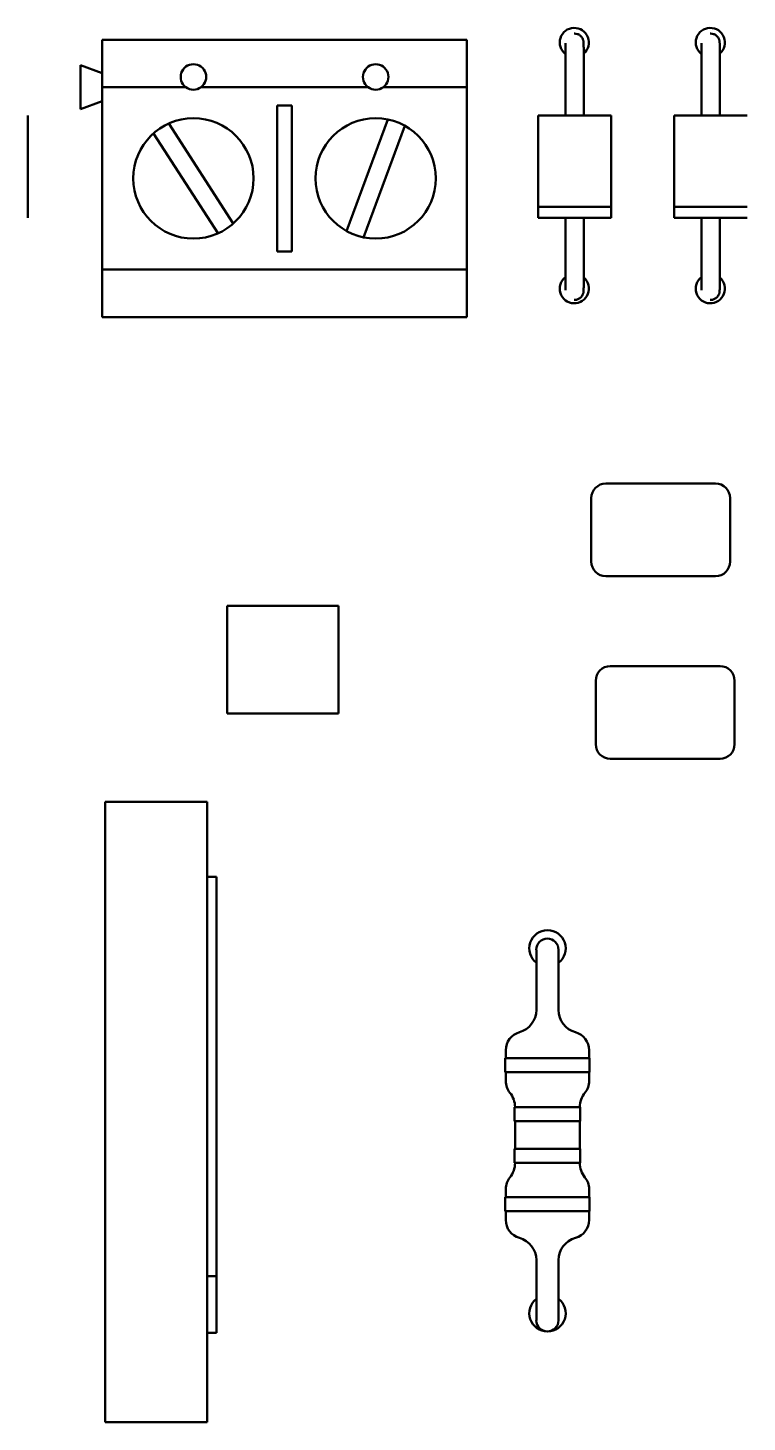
# Model space of a CAD drawing. Header units: millimetres. Extents: x -232 to 1390, y -69 to 653.
# Drawn here: x 553.55 to 573.28, y 368.99 to 407.21 of the extents above; entities that cross this region are included whole.
import ezdxf

# ---------------------------------------------------------------- set-up
doc = ezdxf.new("R2010")
doc.units = ezdxf.units.MM
doc.layers.add('Видимый контур (ГОСТ)', color=7, linetype='Continuous', lineweight=50)

msp = doc.modelspace()

# ---------------------------------------------------------------- linework, layer by layer
at = {"layer": 'Видимый контур (ГОСТ)'}
for p, q in [((568.549, 407.054), (568.543, 407.054)), ((572.28, 407.054), (572.275, 407.054)), ((555.595, 406.883), (555.595, 405.583)), ((555.595, 406.883), (565.595, 406.883)), ((565.595, 406.883), (565.595, 405.583)), ((554.995, 406.183), (554.995, 404.983)), ((555.595, 405.964), (554.995, 406.183)), ((555.595, 405.583), (555.595, 400.583)), ((555.595, 405.583), (557.885, 405.583)), ((558.305, 405.583), (562.885, 405.583)), ((563.305, 405.583), (565.595, 405.583)), ((565.595, 400.583), (565.595, 405.583)), ((568.303, 405.804), (568.303, 404.804)), ((568.803, 405.804), (568.803, 404.804)), ((572.035, 405.804), (572.035, 404.804)), ((572.535, 405.804), (572.535, 404.804)), ((554.995, 404.983), (555.595, 405.201)), ((553.553, 402.304), (553.553, 404.804)), ((560.395, 405.083), (560.395, 401.083)), ((560.795, 405.083), (560.395, 405.083)), ((560.795, 401.083), (560.795, 405.083)), ((567.553, 404.804), (569.552, 404.804)), ((567.553, 402.304), (567.553, 404.804)), ((569.553, 402.304), (569.553, 404.804)), ((571.285, 404.804), (573.284, 404.804)), ((571.285, 402.304), (571.285, 404.804)), ((559.189, 401.848), (557.421, 404.589)), ((563.427, 404.699), (562.294, 401.64)), ((562.763, 401.467), (563.896, 404.525)), ((557, 404.318), (558.769, 401.577)), ((553.553, 402.004), (553.553, 402.304)), ((567.553, 402.304), (569.553, 402.304)), ((567.553, 402.004), (567.553, 402.304)), ((569.552, 402.304), (567.554, 402.304)), ((569.553, 402.004), (569.553, 402.304)), ((571.285, 402.304), (573.285, 402.304)), ((571.285, 402.004), (571.285, 402.304)), ((573.284, 402.304), (571.285, 402.304)), ((567.553, 402.004), (569.553, 402.004)), ((568.303, 401.004), (568.303, 402.004)), ((568.803, 401.004), (568.803, 402.004)), ((571.285, 402.004), (573.285, 402.004)), ((572.035, 401.004), (572.035, 402.004)), ((572.535, 401.004), (572.535, 402.004)), ((560.395, 401.083), (560.795, 401.083)), ((555.595, 400.583), (555.595, 399.283)), ((555.595, 400.583), (565.595, 400.583)), ((565.595, 400.583), (565.595, 399.283)), ((568.549, 399.754), (568.543, 399.754)), ((572.28, 399.754), (572.275, 399.754)), ((555.595, 399.283), (565.595, 399.283)), ((569.408, 394.72), (572.418, 394.72)), ((569.008, 392.58), (569.008, 394.32)), ((572.818, 394.32), (572.818, 392.58)), ((572.418, 392.18), (569.408, 392.18)), ((559.02, 388.42), (559.02, 391.366)), ((559.02, 391.366), (562.074, 391.366)), ((562.074, 391.366), (562.07, 388.42)), ((569.531, 389.714), (572.541, 389.714)), ((569.131, 387.574), (569.131, 389.314)), ((572.941, 389.314), (572.941, 387.574)), ((562.07, 388.42), (559.02, 388.42)), ((572.541, 387.174), (569.531, 387.174)), ((555.672, 383.992), (555.672, 385.992)), ((558.472, 385.992), (555.672, 385.992)), ((558.472, 385.992), (558.472, 383.992)), ((555.672, 370.992), (555.672, 383.992)), ((558.472, 383.992), (558.472, 370.992)), ((558.472, 383.943), (558.731, 383.943)), ((558.731, 383.943), (558.731, 371.443)), ((567.502, 381.179), (567.502, 381.941)), ((568.111, 381.178), (568.111, 381.941)), ((567.502, 381.179), (567.502, 380.29)), ((568.111, 381.179), (568.111, 380.29)), ((566.663, 378.969), (566.663, 379.188)), ((568.949, 378.969), (568.949, 379.188)), ((566.651, 378.969), (568.962, 378.969)), ((566.651, 378.588), (566.651, 378.969)), ((568.962, 378.588), (568.962, 378.969)), ((566.651, 378.588), (568.962, 378.588)), ((566.663, 378.341), (566.663, 378.588)), ((568.949, 378.341), (568.949, 378.588)), ((566.905, 377.623), (568.708, 377.623)), ((566.905, 377.242), (566.905, 377.623)), ((568.708, 377.242), (568.708, 377.623)), ((566.905, 377.242), (568.708, 377.242)), ((566.917, 376.48), (566.917, 377.242)), ((568.695, 376.48), (568.695, 377.242)), ((566.905, 376.48), (568.708, 376.48)), ((566.905, 376.099), (566.905, 376.48)), ((568.708, 376.099), (568.708, 376.48)), ((566.905, 376.099), (568.708, 376.099)), ((566.663, 375.159), (566.663, 375.381)), ((568.949, 375.159), (568.949, 375.381)), ((566.651, 375.159), (568.962, 375.159)), ((566.651, 374.778), (566.651, 375.159)), ((568.962, 374.778), (568.962, 375.159)), ((566.651, 374.778), (568.962, 374.778)), ((566.663, 374.534), (566.663, 374.778)), ((568.949, 374.534), (568.949, 374.778)), ((567.502, 373.432), (567.502, 372.543)), ((568.111, 373.432), (568.111, 372.543)), ((558.472, 372.99), (558.682, 372.99)), ((558.731, 372.99), (558.682, 372.99)), ((567.502, 372.542), (567.502, 371.781)), ((568.111, 372.543), (568.111, 371.781)), ((558.731, 371.443), (558.472, 371.443)), ((555.672, 368.992), (555.672, 370.992)), ((558.472, 370.992), (558.472, 368.992)), ((555.672, 368.992), (558.472, 368.992))]:
    msp.add_line(p, q, dxfattribs=at)
for centre in [(558.095, 403.083), (563.095, 403.083)]:
    msp.add_circle(centre, 1.65, dxfattribs=at)
for centre, radius, start, end in [((568.542, 406.809), 0.4, 310.4487, 233.0521), ((572.274, 406.809), 0.4, 310.4431, 233.0467), ((558.095, 405.863), 0.35, 306.8699, 233.1301), ((563.095, 405.863), 0.35, 306.8699, 233.1301), ((558.095, 405.863), 0.35, 233.1301, 306.8699), ((563.095, 405.863), 0.35, 233.1301, 306.8699), ((568.542, 400.059), 0.4, 126.9072, 49.5072), ((572.274, 400.059), 0.4, 126.9126, 49.5129), ((569.408, 394.32), 0.4, 90, 180), ((572.418, 394.32), 0.4, 360, 90), ((569.408, 392.58), 0.4, 180, 270), ((572.418, 392.58), 0.4, 270, 360), ((569.531, 389.314), 0.4, 90, 180), ((572.541, 389.314), 0.4, 360, 90), ((569.531, 387.574), 0.4, 180, 270), ((572.541, 387.574), 0.4, 270, 360), ((567.807, 381.976), 0.5, 307.547, 232.4257), ((567.806, 381.941), 0.305, 0, 180), ((566.867, 380.29), 0.635, 285.466, 0), ((568.746, 380.29), 0.635, 180, 254.534), ((567.171, 379.188), 0.508, 105.466, 180), ((568.441, 379.188), 0.508, 0, 74.534), ((567.171, 378.341), 0.508, 180, 218.9424), ((566.282, 377.623), 0.635, 0, 38.9424), ((569.33, 377.623), 0.635, 141.0576, 180), ((568.441, 378.341), 0.508, 321.0576, 0), ((566.282, 376.099), 0.635, 321.0576, 0), ((569.33, 376.099), 0.635, 180, 218.9424), ((567.171, 375.381), 0.508, 141.0576, 180), ((568.441, 375.381), 0.508, 0, 38.9424), ((567.171, 374.534), 0.508, 180, 254.534), ((568.441, 374.534), 0.508, 285.466, 0), ((566.867, 373.432), 0.635, 0, 74.534), ((568.746, 373.432), 0.635, 105.466, 180), ((567.807, 371.976), 0.5, 127.5743, 52.4529), ((567.806, 371.781), 0.305, 180, 0)]:
    msp.add_arc(centre, radius, start, end, dxfattribs=at)
for points, knots in [([(568.549, 407.054), (568.576, 407.054), (568.603, 407.049), (568.654, 407.032), (568.678, 407.019), (568.72, 406.987), (568.739, 406.968), (568.769, 406.924), (568.781, 406.9), (568.791, 406.864), (568.794, 406.854), (568.796, 406.84), (568.796, 406.837), (568.797, 406.83), (568.798, 406.827), (568.798, 406.822), (568.798, 406.82), (568.799, 406.814), (568.799, 406.812), (568.799, 406.802), (568.799, 406.795), (568.8, 406.761), (568.8, 406.72), (568.801, 406.603), (568.802, 406.526), (568.802, 406.355), (568.802, 406.26), (568.803, 406.061), (568.803, 405.954), (568.803, 405.833), (568.803, 405.818), (568.803, 405.804)], [0, 0, 0, 0, 0.0081125, 0.0081125, 0.016076, 0.016076, 0.0240438, 0.0240438, 0.0319923, 0.0319923, 0.0353136, 0.0353136, 0.0366907, 0.0366907, 0.0383251, 0.0383251, 0.0402332, 0.0402332, 0.0438857, 0.0438857, 0.0548218, 0.0548218, 0.0880087, 0.0880087, 0.122187, 0.122187, 0.1542506, 0.1542506, 0.1862209, 0.1862209, 0.1905617, 0.1905617, 0.1905617, 0.1905617]), ([(572.28, 407.054), (572.307, 407.054), (572.335, 407.049), (572.386, 407.032), (572.41, 407.019), (572.452, 406.987), (572.471, 406.968), (572.501, 406.924), (572.513, 406.9), (572.523, 406.864), (572.526, 406.854), (572.528, 406.84), (572.528, 406.837), (572.529, 406.83), (572.529, 406.827), (572.53, 406.822), (572.53, 406.82), (572.53, 406.814), (572.531, 406.812), (572.531, 406.802), (572.531, 406.795), (572.532, 406.761), (572.532, 406.72), (572.533, 406.603), (572.533, 406.526), (572.534, 406.355), (572.534, 406.26), (572.535, 406.061), (572.535, 405.954), (572.535, 405.833), (572.535, 405.818), (572.535, 405.804)], [0, 0, 0, 0, 0.0081125, 0.0081125, 0.016076, 0.016076, 0.0240438, 0.0240438, 0.0319923, 0.0319923, 0.0353136, 0.0353136, 0.0366907, 0.0366907, 0.0383251, 0.0383251, 0.0402332, 0.0402332, 0.0438857, 0.0438857, 0.0548218, 0.0548218, 0.0880087, 0.0880087, 0.122187, 0.122187, 0.1542506, 0.1542506, 0.1862209, 0.1862209, 0.1905617, 0.1905617, 0.1905617, 0.1905617]), ([(568.303, 405.804), (568.303, 405.912), (568.303, 406.021), (568.302, 406.223), (568.302, 406.319), (568.302, 406.489), (568.301, 406.564), (568.301, 406.684), (568.3, 406.73), (568.3, 406.773), (568.299, 406.783), (568.299, 406.788), (568.299, 406.788), (568.299, 406.788)], [0, 0, 0, 0, 0.0323603, 0.0323603, 0.064132, 0.064132, 0.0958965, 0.0958965, 0.1275516, 0.1275516, 0.1428124, 0.1428124, 0.1459465, 0.1459465, 0.1459465, 0.1459465]), ([(572.035, 405.804), (572.035, 405.912), (572.035, 406.021), (572.034, 406.223), (572.034, 406.319), (572.034, 406.489), (572.033, 406.564), (572.033, 406.684), (572.032, 406.73), (572.031, 406.773), (572.031, 406.783), (572.031, 406.788), (572.031, 406.788), (572.031, 406.788)], [0, 0, 0, 0, 0.0323603, 0.0323603, 0.064132, 0.064132, 0.0958965, 0.0958965, 0.1275516, 0.1275516, 0.1428124, 0.1428124, 0.1459465, 0.1459465, 0.1459465, 0.1459465]), ([(568.299, 400.019), (568.299, 400.019), (568.299, 400.02), (568.299, 400.023), (568.299, 400.03), (568.3, 400.056), (568.3, 400.084), (568.301, 400.165), (568.301, 400.226), (568.302, 400.371), (568.302, 400.459), (568.303, 400.647), (568.303, 400.75), (568.303, 400.904), (568.303, 400.954), (568.303, 401.004)], [0.043655, 0.043655, 0.043655, 0.043655, 0.0467443, 0.0467443, 0.0580322, 0.0580322, 0.0812257, 0.0812257, 0.1114934, 0.1114934, 0.1430298, 0.1430298, 0.1747649, 0.1747649, 0.1897177, 0.1897177, 0.1897177, 0.1897177]), ([(568.803, 401.004), (568.803, 400.895), (568.803, 400.786), (568.802, 400.582), (568.802, 400.486), (568.802, 400.316), (568.801, 400.24), (568.801, 400.118), (568.8, 400.071), (568.799, 400.024), (568.799, 400.013), (568.799, 399.999), (568.799, 399.997), (568.798, 399.991), (568.798, 399.988), (568.798, 399.982), (568.797, 399.98), (568.797, 399.975), (568.797, 399.973), (568.796, 399.966), (568.795, 399.961), (568.793, 399.951), (568.792, 399.946), (568.788, 399.931), (568.785, 399.922), (568.775, 399.896), (568.767, 399.881), (568.743, 399.845), (568.726, 399.826), (568.686, 399.794), (568.663, 399.78), (568.613, 399.761), (568.587, 399.755), (568.556, 399.754), (568.552, 399.754), (568.549, 399.754)], [0, 0, 0, 0, 0.0324992, 0.0324992, 0.0644142, 0.0644142, 0.0963788, 0.0963788, 0.1284538, 0.1284538, 0.1447957, 0.1447957, 0.1489782, 0.1489782, 0.1521247, 0.1521247, 0.153339, 0.153339, 0.1544016, 0.1544016, 0.1560521, 0.1560521, 0.1578302, 0.1578302, 0.1607547, 0.1607547, 0.1660486, 0.1660486, 0.1735452, 0.1735452, 0.1814923, 0.1814923, 0.1894598, 0.1894598, 0.1906342, 0.1906342, 0.1906342, 0.1906342]), ([(572.031, 400.019), (572.031, 400.019), (572.031, 400.02), (572.031, 400.023), (572.031, 400.03), (572.032, 400.056), (572.032, 400.084), (572.033, 400.165), (572.033, 400.226), (572.034, 400.371), (572.034, 400.459), (572.034, 400.647), (572.035, 400.75), (572.035, 400.904), (572.035, 400.954), (572.035, 401.004)], [0.043655, 0.043655, 0.043655, 0.043655, 0.0467443, 0.0467443, 0.0580322, 0.0580322, 0.0812257, 0.0812257, 0.1114934, 0.1114934, 0.1430298, 0.1430298, 0.1747649, 0.1747649, 0.1897177, 0.1897177, 0.1897177, 0.1897177]), ([(572.535, 401.004), (572.535, 400.895), (572.535, 400.786), (572.534, 400.582), (572.534, 400.486), (572.534, 400.316), (572.533, 400.24), (572.532, 400.118), (572.532, 400.071), (572.531, 400.024), (572.531, 400.013), (572.531, 399.999), (572.531, 399.997), (572.53, 399.991), (572.53, 399.988), (572.53, 399.982), (572.529, 399.98), (572.529, 399.975), (572.529, 399.973), (572.528, 399.966), (572.527, 399.961), (572.525, 399.951), (572.524, 399.946), (572.52, 399.931), (572.517, 399.922), (572.507, 399.896), (572.499, 399.881), (572.475, 399.845), (572.458, 399.826), (572.418, 399.794), (572.395, 399.78), (572.345, 399.761), (572.319, 399.755), (572.288, 399.754), (572.284, 399.754), (572.28, 399.754)], [0, 0, 0, 0, 0.0324992, 0.0324992, 0.0644142, 0.0644142, 0.0963788, 0.0963788, 0.1284538, 0.1284538, 0.1447957, 0.1447957, 0.1489782, 0.1489782, 0.1521247, 0.1521247, 0.153339, 0.153339, 0.1544016, 0.1544016, 0.1560521, 0.1560521, 0.1578302, 0.1578302, 0.1607547, 0.1607547, 0.1660486, 0.1660486, 0.1735452, 0.1735452, 0.1814923, 0.1814923, 0.1894598, 0.1894598, 0.1906342, 0.1906342, 0.1906342, 0.1906342])]:
    msp.add_open_spline(points, degree=3, knots=knots, dxfattribs=at)

doc.saveas('drawing.dxf')
